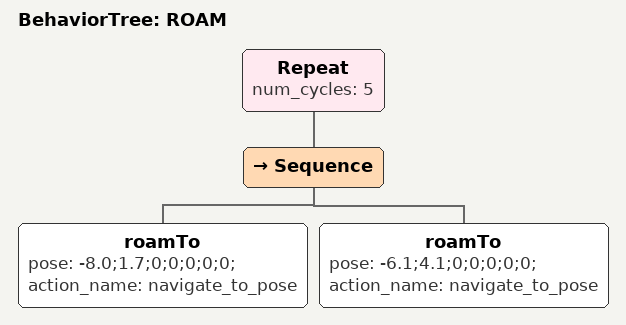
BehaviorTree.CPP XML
<root BTCPP_format="4" main_tree_to_execute="ROAM">
  	<BehaviorTree ID="ROAM">
		<Repeat num_cycles="5">
					<Sequence>
						<roamTo pose="-8.0;1.7;0;0;0;0;0;" action_name="navigate_to_pose"/>
						<roamTo pose="-6.1;4.1;0;0;0;0;0;" action_name="navigate_to_pose"/>
					</Sequence>
		</Repeat>
  </BehaviorTree>
</root>
